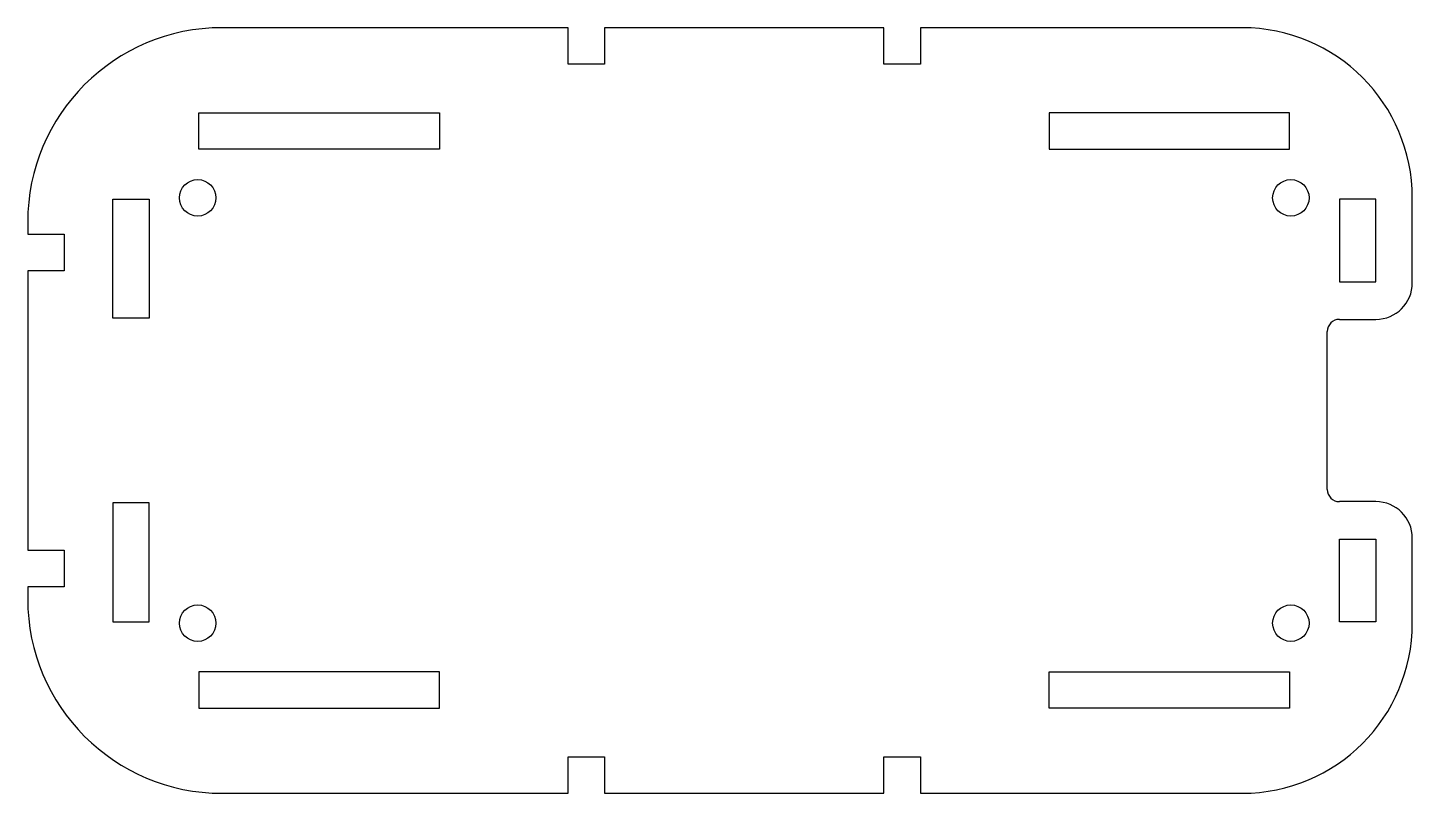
# Model space of a CAD drawing. Extents: x -59 to 55, y -3 to 60.
import ezdxf

# ---------------------------------------------------------------- set-up
doc = ezdxf.new("R2010")
doc.units = 0
doc.layers.get('0').update_dxf_attribs({"linetype": 'continuous'})

# ---------------------------------------------------------------- blocks, each defined once
blk = doc.blocks.new('FILLET001')
at = {"color": 0}
for p, q in [((-14.5, 60), (-43, 60)), ((-14.5, 57), (-14.5, 60)), ((11.5, 60), (-11.5, 60)), ((-11.5, 60), (-11.5, 57)), ((11.5, 57), (11.5, 60)), ((41, 60), (14.5, 60)), ((14.5, 60), (14.5, 57)), ((-11.5, 57), (-14.5, 57)), ((14.5, 57), (11.5, 57)), ((-44.9, 53), (-25.1, 53)), ((-44.9, 50), (-44.9, 53)), ((-25.1, 53), (-25.1, 50)), ((25.1, 53), (25.1, 50)), ((44.9, 53), (25.1, 53)), ((44.9, 50), (44.9, 53)), ((-25.1, 50), (-44.9, 50)), ((25.1, 50), (44.9, 50)), ((-52, 45.9), (-49, 45.9)), ((-52, 36.1), (-52, 45.9)), ((-49, 45.9), (-49, 36.1)), ((49, 45.9), (49, 39.1)), ((52, 45.9), (49, 45.9)), ((52, 39.1), (52, 45.9)), ((55, 39), (55, 46)), ((-59, 44), (-59, 43)), ((-59, 43), (-56, 43)), ((-56, 43), (-56, 40)), ((-59, 40), (-59, 17)), ((-56, 40), (-59, 40)), ((49, 39.1), (52, 39.1)), ((-49, 36.1), (-52, 36.1)), ((49, 36), (52, 36)), ((48, 22), (48, 35)), ((-52, 20.9), (-52, 11.1)), ((-49, 20.9), (-52, 20.9)), ((-49, 11.1), (-49, 20.9)), ((52, 21), (49, 21)), ((49, 11.1), (49, 17.9)), ((49, 17.9), (52, 17.9)), ((52, 17.9), (52, 11.1)), ((55, 11), (55, 18)), ((-59, 17), (-56, 17)), ((-56, 17), (-56, 14)), ((-59, 14), (-59, 13)), ((-56, 14), (-59, 14)), ((-52, 11.1), (-49, 11.1)), ((52, 11.1), (49, 11.1)), ((-44.9, 7), (-44.9, 4)), ((-25.1, 7), (-44.9, 7)), ((-25.1, 4), (-25.1, 7)), ((25.1, 4), (25.1, 7)), ((25.1, 7), (44.9, 7)), ((44.9, 7), (44.9, 4)), ((-44.9, 4), (-25.1, 4)), ((44.9, 4), (25.1, 4)), ((-14.5, 0), (-11.5, 0)), ((-14.5, -3), (-14.5, 0)), ((-11.5, 0), (-11.5, -3)), ((11.5, -3), (11.5, 0)), ((11.5, 0), (14.5, 0)), ((14.5, 0), (14.5, -3)), ((-43, -3), (-14.5, -3)), ((-11.5, -3), (11.5, -3)), ((14.5, -3), (41, -3))]:
    blk.add_line(p, q, dxfattribs=at)
for centre in [(-45, 46), (45, 46), (-45, 11), (45, 11)]:
    blk.add_circle(centre, 1.5, dxfattribs=at)
for centre, radius, start, end in [((-43, 44), 16, 90, -180), ((41, 46), 14, 0, 90), ((52, 39), 3, -90, 0), ((49, 35), 1, 90, -180), ((49, 22), 1, -180, -90), ((52, 18), 3, 0, 90), ((-43, 13), 16, 180, -90), ((41, 11), 14, -90, 0)]:
    blk.add_arc(centre, radius, start, end, dxfattribs=at)

msp = doc.modelspace()

# ---------------------------------------------------------------- block references
at = {"color": 0}
msp.add_blockref('FILLET001', (0, 0), dxfattribs=at)

doc.saveas('drawing.dxf')
